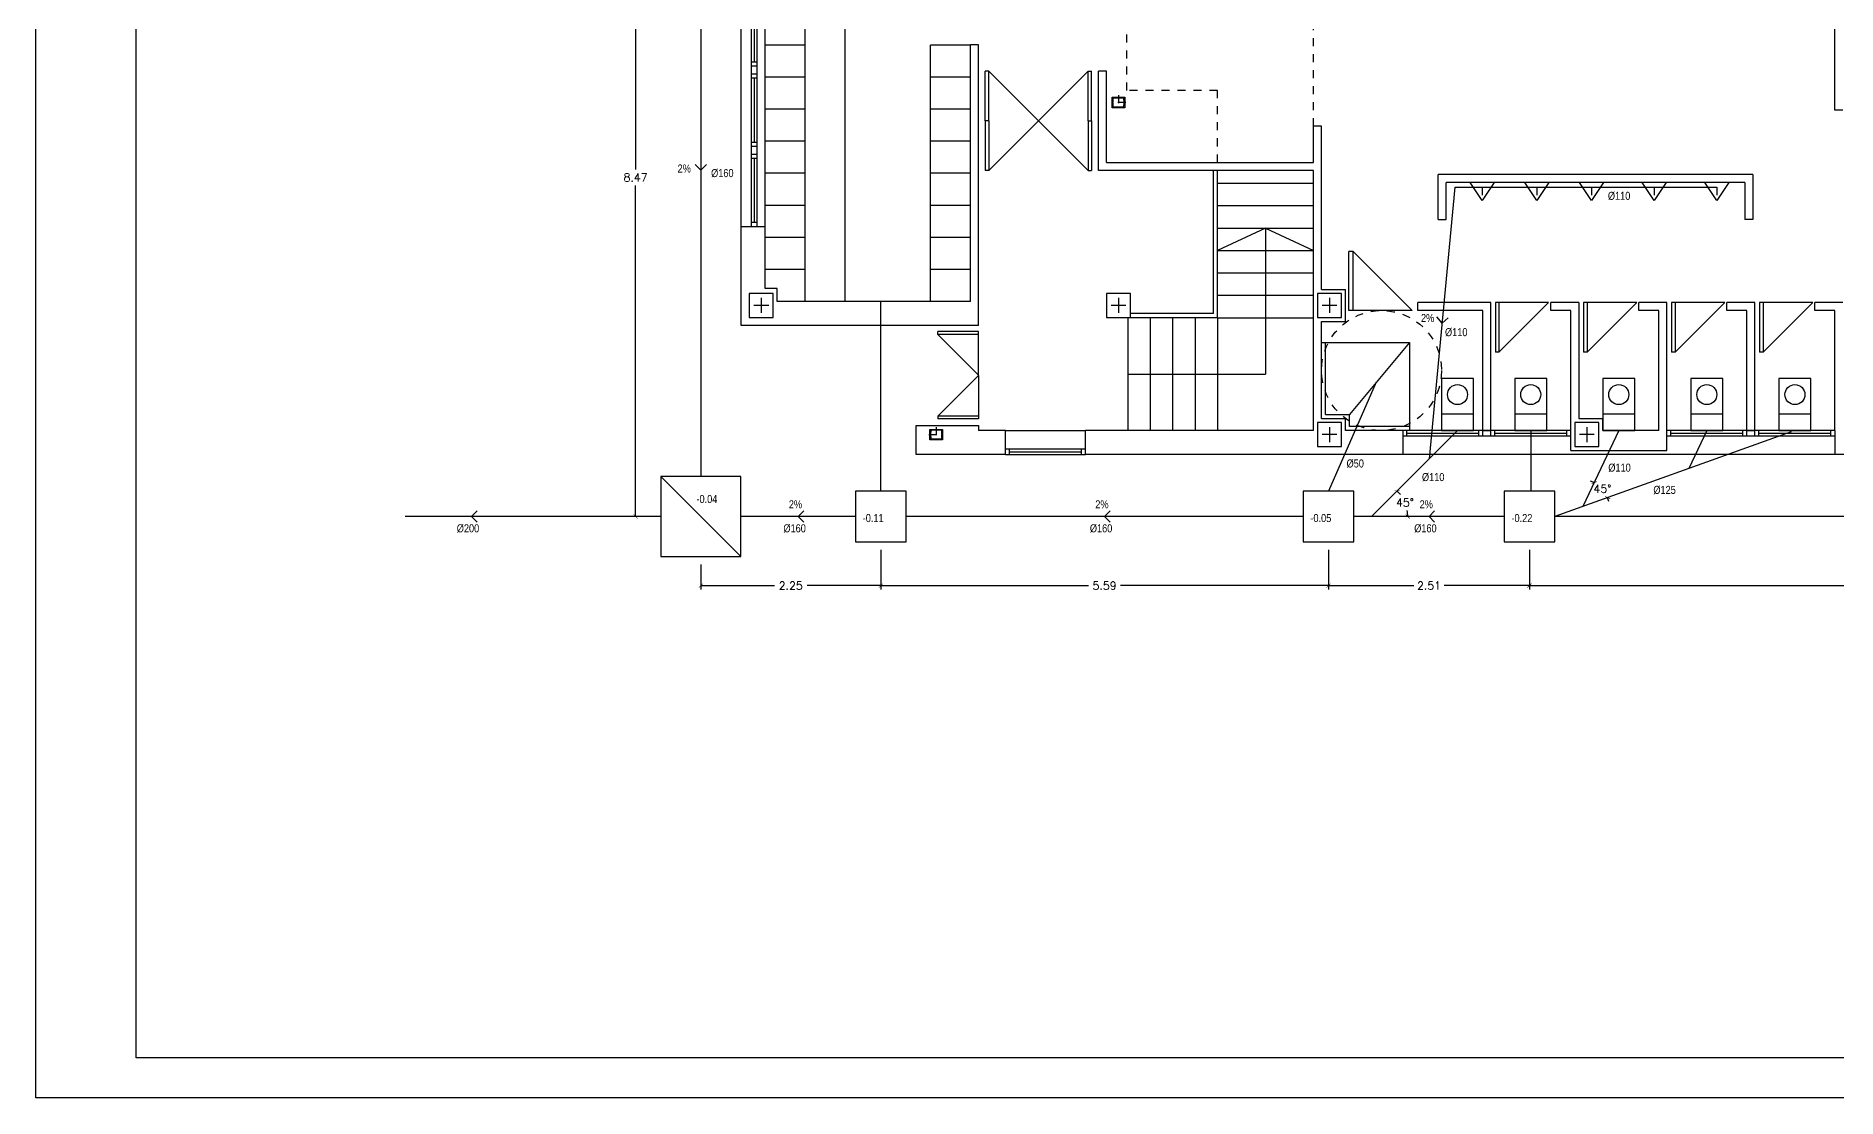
# Model space of a CAD drawing. Header units: millimetres. Extents: x 161.9 to 204, y 196.8 to 226.5.
# Drawn here: x 161.91 to 184.41, y 196.82 to 210.08 of the extents above; entities that cross this region are included whole.
import ezdxf

# ---------------------------------------------------------------- set-up
doc = ezdxf.new("R2010")
doc.units = ezdxf.units.MM
doc.header["$MEASUREMENT"] = 0
doc.linetypes.add('TRAZO_Y_PUNTO', pattern=[1, 0.5, -0.25, 0, -0.25])
doc.linetypes.add('TRAZOS', pattern=[0.75, 0.5, -0.25])
for name, color, linetype in [('01', 9, 'Continuous'), ('015', 1, 'Continuous'), ('06', 6, 'Continuous'), ('0SANE', 6, 'Continuous'), ('LINEA', 3, 'Continuous'), ('MUROS', 2, 'Continuous'), ('PILARES', 2, 'Continuous'), ('PUERTAS', 3, 'Continuous'), ('TEXTOS', 7, 'Continuous'), ('VENTANAS', 9, 'Continuous')]:
    doc.layers.add(name, color=color, linetype=linetype)
doc.styles.get("Standard").update_dxf_attribs({"font": 'romans.shx'})
doc.styles.add('STYLE1', font='')
doc.styles.get('STYLE1').set_extended_font_data('Abadi MT Condensed Light')
doc.dimstyles.new('ANTONIO50', dxfattribs={"dimscale": 0.05, "dimtxt": 2, "dimasz": 1, "dimexe": 1, "dimexo": 2, "dimgap": 1, "dimtad": 0, "dimtih": 1, "dimtoh": 1, "dimzin": 0, "dimdsep": 46, "dimtxsty": 'Standard', "dimblk": 'ARCHTICK', "dimcen": 0.5, "dimclrd": 1, "dimclre": 1, "dimclrt": 7, "dimadec": 0, "dimazin": 0, "dimtfac": 1, "dimtofl": 0, "dimtmove": 0, "dimatfit": 3, "dimldrblk": 'DOTSMALL', "dimfxl": 1, "dimtolj": 1, "dimtzin": 0, "dimarcsym": 0})

# ---------------------------------------------------------------- blocks, each defined once
blk = doc.blocks.new('_ArchTick')
at = {"color": 0, "const_width": 0.15}
blk.add_lwpolyline([(-0.5, -0.5), (0.5, 0.5)], dxfattribs=at)
blk = doc.blocks.new('*D38')
at = {"layer": '0SANE', "color": 1, "linetype": 'Continuous', "lineweight": -2}
for p, q in [((180.569, 203.664), (180.569, 203.165)), ((191.386, 203.664), (191.386, 203.165)), ((180.569, 203.215), (185.735, 203.215)), ((191.386, 203.215), (186.22, 203.215))]:
    blk.add_line(p, q, dxfattribs=at)
at = {"layer": 'Defpoints', "color": 0, "linetype": 'Continuous'}
for p in [(180.569, 203.764), (191.386, 203.764), (180.569, 203.215)]:
    blk.add_point(p, dxfattribs=at)
at = {"layer": '0SANE', "color": 1, "linetype": 'Continuous', "lineweight": -2, "xscale": 0.05, "yscale": 0.05, "zscale": 0.05, "rotation": 180}
blk.add_blockref('_ArchTick', (180.569, 203.215), dxfattribs=at)
at = {"layer": '0SANE', "color": 1, "linetype": 'Continuous', "lineweight": -2, "xscale": 0.05, "yscale": 0.05, "zscale": 0.05}
blk.add_blockref('_ArchTick', (191.386, 203.215), dxfattribs=at)
at = {"layer": '0SANE', "color": 7, "linetype": 'Continuous', "insert": (185.978, 203.215), "char_height": 0.1, "attachment_point": 5}
blk.add_mtext('\\A1;10.82', dxfattribs=at)
blk = doc.blocks.new('_DotSmall')
at = {"layer": 'TEXTOS', "color": 0, "linetype": 'Continuous', "const_width": 0.5}
blk.add_lwpolyline([(-0.0625, 0, 1), (0.0625, 0, 1)], format="xyb", close=True, dxfattribs=at)
blk = doc.blocks.new('*D39')
at = {"layer": '0SANE', "color": 1, "linetype": 'Continuous', "lineweight": -2}
for p, q in [((178.058, 203.664), (178.058, 203.165)), ((180.569, 203.664), (180.569, 203.165)), ((178.058, 203.215), (179.126, 203.215)), ((180.569, 203.215), (179.502, 203.215))]:
    blk.add_line(p, q, dxfattribs=at)
at = {"layer": 'Defpoints', "color": 0, "linetype": 'Continuous'}
for p in [(178.058, 203.764), (180.569, 203.764), (178.058, 203.215)]:
    blk.add_point(p, dxfattribs=at)
at = {"layer": '0SANE', "color": 1, "linetype": 'Continuous', "lineweight": -2, "xscale": 0.05, "yscale": 0.05, "zscale": 0.05, "rotation": 180}
blk.add_blockref('_ArchTick', (178.058, 203.215), dxfattribs=at)
at = {"layer": '0SANE', "color": 1, "linetype": 'Continuous', "lineweight": -2, "xscale": 0.05, "yscale": 0.05, "zscale": 0.05}
blk.add_blockref('_ArchTick', (180.569, 203.215), dxfattribs=at)
at = {"layer": '0SANE', "color": 7, "linetype": 'Continuous', "insert": (179.314, 203.215), "char_height": 0.1, "attachment_point": 5}
blk.add_mtext('\\A1;2.51', dxfattribs=at)
blk = doc.blocks.new('*D40')
at = {"layer": '0SANE', "color": 1, "linetype": 'Continuous', "lineweight": -2}
for p, q in [((172.465, 203.664), (172.465, 203.165)), ((178.058, 203.664), (178.058, 203.165)), ((172.465, 203.215), (175.061, 203.215)), ((178.058, 203.215), (175.461, 203.215))]:
    blk.add_line(p, q, dxfattribs=at)
at = {"layer": 'Defpoints', "color": 0, "linetype": 'Continuous'}
for p in [(172.465, 203.764), (178.058, 203.764), (172.465, 203.215)]:
    blk.add_point(p, dxfattribs=at)
at = {"layer": '0SANE', "color": 1, "linetype": 'Continuous', "lineweight": -2, "xscale": 0.05, "yscale": 0.05, "zscale": 0.05, "rotation": 180}
blk.add_blockref('_ArchTick', (172.465, 203.215), dxfattribs=at)
at = {"layer": '0SANE', "color": 1, "linetype": 'Continuous', "lineweight": -2, "xscale": 0.05, "yscale": 0.05, "zscale": 0.05}
blk.add_blockref('_ArchTick', (178.058, 203.215), dxfattribs=at)
at = {"layer": '0SANE', "color": 7, "linetype": 'Continuous', "insert": (175.261, 203.215), "char_height": 0.1, "attachment_point": 5}
blk.add_mtext('\\A1;5.59', dxfattribs=at)
blk = doc.blocks.new('*D41')
at = {"layer": '0SANE', "color": 1, "linetype": 'Continuous', "lineweight": -2}
for p, q in [((172.465, 203.664), (172.465, 203.165)), ((170.216, 203.479), (170.216, 203.165)), ((170.216, 203.215), (171.138, 203.215)), ((172.465, 203.215), (171.543, 203.215))]:
    blk.add_line(p, q, dxfattribs=at)
at = {"layer": 'Defpoints', "color": 0, "linetype": 'Continuous'}
for p in [(172.465, 203.764), (170.216, 203.579), (170.216, 203.215)]:
    blk.add_point(p, dxfattribs=at)
at = {"layer": '0SANE', "color": 1, "linetype": 'Continuous', "lineweight": -2, "xscale": 0.05, "yscale": 0.05, "zscale": 0.05, "rotation": 180}
blk.add_blockref('_ArchTick', (170.216, 203.215), dxfattribs=at)
at = {"layer": '0SANE', "color": 1, "linetype": 'Continuous', "lineweight": -2, "xscale": 0.05, "yscale": 0.05, "zscale": 0.05}
blk.add_blockref('_ArchTick', (172.465, 203.215), dxfattribs=at)
at = {"layer": '0SANE', "color": 7, "linetype": 'Continuous', "insert": (171.34, 203.215), "char_height": 0.1, "attachment_point": 5}
blk.add_mtext('\\A1;2.25', dxfattribs=at)
blk = doc.blocks.new('A1H')
at = {"layer": '015'}
blk.add_lwpolyline([(-831, -10), (-831, 584), (10, 584), (10, -10)], close=True, dxfattribs=at)
at = {"layer": '06'}
blk.add_lwpolyline([(-806, 0), (-806, 574), (0, 574), (0, 0)], close=True, dxfattribs=at)
blk = doc.blocks.new('*D42')
at = {"layer": '0SANE', "color": 1, "linetype": 'Continuous'}
for start, end in [(64.6804, 73.421), (10.9399, 19.6804)]:
    blk.add_arc((181.237, 204.205), 0.328, start, end, dxfattribs=at)
at = {"layer": 'Defpoints', "color": 0, "linetype": 'Continuous'}
for p in [(181.685, 205.152), (183.84, 205.136), (181.507, 204.392), (181.237, 204.205), (180.884, 204.079)]:
    blk.add_point(p, dxfattribs=at)
at = {"layer": '0SANE', "color": 1, "linetype": 'Continuous', "xscale": 0.05, "yscale": 0.05, "zscale": 0.05}
for p, rotation in [((181.378, 204.502), 334.6804373285159), ((181.546, 204.315), 109.6804373285193)]:
    blk.add_blockref('_ArchTick', p, dxfattribs=dict(at, rotation=rotation))
at = {"layer": '0SANE', "color": 7, "linetype": 'Continuous', "insert": (181.48, 204.425), "char_height": 0.1, "attachment_point": 5}
blk.add_mtext('\\A1;45°', dxfattribs=at)
blk = doc.blocks.new('*D43')
at = {"layer": '0SANE', "color": 1, "linetype": 'Continuous'}
for start, end in [(37.1412, 45), (360, 9.2989)]:
    blk.add_arc((178.596, 204.079), 0.452, start, end, dxfattribs=at)
at = {"layer": 'Defpoints', "color": 0, "linetype": 'Continuous'}
for p in [(179.67, 205.152), (179.033, 204.196), (178.373, 204.079), (178.596, 204.079), (180.254, 204.079)]:
    blk.add_point(p, dxfattribs=at)
at = {"layer": '0SANE', "color": 1, "linetype": 'Continuous', "xscale": 0.05, "yscale": 0.05, "zscale": 0.05}
for p, rotation in [((178.916, 204.399), 135.0000000000037), ((179.048, 204.079), 269.9999999999997)]:
    blk.add_blockref('_ArchTick', p, dxfattribs=dict(at, rotation=rotation))
at = {"layer": '0SANE', "color": 7, "linetype": 'Continuous', "insert": (179.014, 204.252), "char_height": 0.1, "attachment_point": 5}
blk.add_mtext('\\A1;45°', dxfattribs=at)
blk = doc.blocks.new('A$C301E6BFE')
at = {"linetype": 'Continuous'}
blk.add_line((0.441, 0), (0.441, 0.4), dxfattribs=at)
blk.add_lwpolyline([(0, 0.4), (0, 0), (0.65, 0), (0.65, 0.4)], close=True, dxfattribs=at)
blk.add_circle((0.201, 0.2), 0.125, dxfattribs=at)
blk = doc.blocks.new('A$C7497160C')
at = {"linetype": 'Continuous'}
for p, q in [((0.7, 0.05), (0, 0.75)), ((0, 0.75), (0, 0.05)), ((0, 0.05), (0, 0)), ((0, 0.05), (0.7, 0.05)), ((0.7, 0.05), (0.7, 0)), ((0, 0), (0.7, 0))]:
    blk.add_line(p, q, dxfattribs=at)
blk = doc.blocks.new('A$C702115F4')
at = {"linetype": 'Continuous'}
for p, q in [((0, 0), (0.15, 0.225)), ((0, 0), (0.3, 0)), ((0.15, 0.225), (0.3, 0))]:
    blk.add_line(p, q, dxfattribs=at)
blk = doc.blocks.new('A$C29B5331B')
at = {"layer": 'PUERTAS'}
for p, q in [((0.044, 1.24), (0, 1.24)), ((0, 0.62), (0, 1.24)), ((0.044, 1.24), (0.664, 0.62)), ((0.044, 0.62), (0.044, 1.24)), ((1.285, 1.24), (0.664, 0.62)), ((1.285, 1.24), (1.329, 1.24)), ((1.285, 0.62), (1.285, 1.24)), ((1.329, 0.62), (1.329, 1.24)), ((0.044, 0.62), (0, 0.62)), ((0.044, 0.62), (0, 0.62)), ((0, 0.62), (0, 0)), ((0.044, 0), (0.664, 0.62)), ((0.044, 0.62), (0.044, 0)), ((1.285, 0), (0.664, 0.62)), ((1.285, 0.62), (1.329, 0.62)), ((1.285, 0.62), (1.329, 0.62)), ((1.285, 0.62), (1.285, 0)), ((1.329, 0.62), (1.329, 0)), ((0.044, 0), (0, 0)), ((1.285, 0), (1.329, 0))]:
    blk.add_line(p, q, dxfattribs=at)
blk = doc.blocks.new('A$C64186889')
at = {"layer": 'PILARES', "linetype": 'Continuous', "ltscale": 0.07}
for p, q in [((0.15, 0.243), (0.15, 0.057)), ((0.243, 0.15), (0.057, 0.15))]:
    blk.add_line(p, q, dxfattribs=at)
blk.add_lwpolyline([(0, 0), (0.3, 0), (0.3, 0.3), (0, 0.3)], close=True, dxfattribs=at)
blk = doc.blocks.new('UPN160')
blk.add_lwpolyline([(-20, 149), (-60, 152, -0.391021), (-65, 157), (-65, 160), (0, 160), (0, 0), (-65, 0), (-65, 3, -0.391021), (-60, 8), (-20, 11, 0.391021), (-10, 22), (-10, 138, 0.391021)], format="xyb", close=True)
blk = doc.blocks.new('*D67')
at = {"layer": '0SANE', "color": 1, "lineweight": -2}
for p, q in [((169.801, 212.549), (169.351, 212.549)), ((169.401, 212.549), (169.401, 208.414)), ((169.401, 204.079), (169.401, 208.214)), ((169.616, 204.079), (169.351, 204.079))]:
    blk.add_line(p, q, dxfattribs=at)
at = {"layer": 'Defpoints', "color": 0}
for p in [(169.401, 212.549), (169.901, 212.549), (169.716, 204.079)]:
    blk.add_point(p, dxfattribs=at)
at = {"layer": '0SANE', "color": 1, "lineweight": -2, "xscale": 0.05, "yscale": 0.05, "zscale": 0.05}
for p, rotation in [((169.401, 212.549), 90), ((169.401, 204.079), 270)]:
    blk.add_blockref('_ArchTick', p, dxfattribs=dict(at, rotation=rotation))
at = {"layer": '0SANE', "color": 7, "insert": (169.401, 208.314), "char_height": 0.1, "attachment_point": 5}
blk.add_mtext('\\A1;8.47', dxfattribs=at)

msp = doc.modelspace()

# ---------------------------------------------------------------- linework, layer by layer
at = {"linetype": 'Continuous'}
for p, q in [((171.521, 206.765), (171.521, 224.065)), ((172.021, 206.765), (172.021, 224.065)), ((173.084, 206.765), (173.084, 209.965)), ((173.584, 209.965), (173.084, 209.965)), ((173.584, 209.565), (173.084, 209.565)), ((173.584, 209.165), (173.084, 209.165)), ((173.584, 208.765), (173.084, 208.765)), ((173.584, 208.365), (173.084, 208.365)), ((173.584, 207.965), (173.084, 207.965)), ((173.584, 207.565), (173.084, 207.565)), ((173.584, 207.165), (173.084, 207.165))]:
    msp.add_line(p, q, dxfattribs=at)
for p, q in [((171.521, 209.965), (171.021, 209.965)), ((171.521, 209.565), (171.021, 209.565)), ((171.521, 209.165), (171.021, 209.165)), ((171.521, 208.765), (171.021, 208.765)), ((171.521, 208.365), (171.021, 208.365)), ((171.521, 207.965), (171.021, 207.965)), ((171.521, 207.965), (171.021, 207.965)), ((171.521, 207.565), (171.021, 207.565)), ((171.521, 207.165), (171.021, 207.165))]:
    msp.add_line(p, q)
at = {"layer": '01', "linetype": 'TRAZO_Y_PUNTO', "ltscale": 0.07}
for p, q in [((175.434, 209.343), (175.434, 209.156)), ((175.528, 209.25), (175.341, 209.25)), ((173.064, 205.102), (173.251, 205.102)), ((173.157, 205.196), (173.157, 205.009))]:
    msp.add_line(p, q, dxfattribs=at)
at = {"layer": '0SANE'}
msp.add_line((170.216, 212.234), (170.216, 204.579), dxfattribs=at)
at = {"layer": '0SANE', "linetype": 'Continuous', "ltscale": 0.07}
for p, q in [((179.636, 208.191), (179.317, 204.799)), ((179.636, 208.191), (182.909, 208.191)), ((179.98, 208.191), (179.98, 208.093)), ((180.662, 208.191), (180.662, 208.093)), ((181.345, 208.191), (181.345, 208.093)), ((182.127, 208.191), (182.127, 208.093)), ((182.909, 208.191), (182.909, 208.093)), ((172.465, 204.394), (172.465, 206.765)), ((178.653, 205.755), (178.058, 204.394)), ((179.67, 205.152), (178.596, 204.079)), ((180.585, 205.152), (180.585, 204.394)), ((183.84, 205.136), (180.884, 204.079)), ((181.685, 205.152), (181.237, 204.205)), ((182.785, 205.152), (182.561, 204.679)), ((169.716, 204.079), (166.522, 204.079)), ((172.15, 204.079), (170.716, 204.079)), ((177.743, 204.079), (172.78, 204.079)), ((180.254, 204.079), (178.373, 204.079)), ((191.071, 204.079), (180.884, 204.079))]:
    msp.add_line(p, q, dxfattribs=at)
at = {"layer": '0SANE', "color": 7, "linetype": 'Continuous', "ltscale": 0.07}
msp.add_line((170.716, 203.579), (169.716, 204.579), dxfattribs=at)
for points in [[(170.286, 208.477), (170.216, 208.406), (170.145, 208.477)], [(179.554, 206.559), (179.477, 206.495), (179.413, 206.572)], [(167.422, 204.008), (167.351, 204.079), (167.422, 204.149)], [(171.503, 204.008), (171.433, 204.079), (171.503, 204.149)], [(175.332, 204.008), (175.261, 204.079), (175.332, 204.149)], [(179.384, 204.008), (179.314, 204.079), (179.384, 204.149)]]:
    msp.add_lwpolyline(points, dxfattribs=at)
for points in [[(169.716, 203.579), (170.716, 203.579), (170.716, 204.579), (169.716, 204.579)], [(172.15, 203.764), (172.78, 203.764), (172.78, 204.394), (172.15, 204.394)], [(177.743, 203.764), (178.373, 203.764), (178.373, 204.394), (177.743, 204.394)], [(180.254, 203.764), (180.884, 203.764), (180.884, 204.394), (180.254, 204.394)]]:
    msp.add_lwpolyline(points, close=True, dxfattribs=at)
at = {"layer": 'LINEA', "linetype": 'Continuous', "ltscale": 0.07}
for p, q in [((170.721, 207.702), (170.721, 223.905)), ((171.021, 207.702), (171.021, 210.603)), ((171.021, 207.702), (171.021, 210.603)), ((174.021, 205.152), (175.021, 205.152))]:
    msp.add_line(p, q, dxfattribs=at)
at = {"layer": 'LINEA'}
msp.add_line((184.386, 204.852), (178.985, 204.852), dxfattribs=at)
at = {"layer": 'MUROS'}
for p, q in [((184.386, 209.153), (184.386, 211.053)), ((173.584, 206.765), (173.584, 209.969)), ((173.584, 206.765), (173.584, 209.969)), ((173.684, 209.969), (173.584, 209.969)), ((173.684, 206.465), (173.684, 209.969)), ((175.184, 208.402), (175.184, 209.643)), ((175.284, 209.643), (175.184, 209.643)), ((175.284, 208.502), (175.284, 209.643)), ((184.486, 209.153), (184.386, 209.153)), ((177.971, 208.953), (177.871, 208.953)), ((177.871, 208.502), (177.871, 208.953)), ((177.971, 206.915), (177.971, 208.953)), ((177.871, 208.402), (175.184, 208.402)), ((175.284, 208.502), (177.871, 208.502)), ((177.871, 205.152), (177.871, 208.402)), ((183.361, 208.352), (179.429, 208.352)), ((179.429, 207.787), (179.429, 208.352)), ((183.261, 208.252), (179.529, 208.252)), ((179.529, 207.787), (179.529, 208.252)), ((183.261, 208.252), (183.261, 207.787)), ((183.361, 208.352), (183.361, 207.787)), ((170.721, 206.465), (170.721, 207.702)), ((179.429, 207.787), (179.529, 207.787)), ((183.361, 207.787), (183.261, 207.787)), ((177.971, 206.915), (178.271, 206.915)), ((178.271, 206.515), (178.271, 206.915)), ((173.584, 206.765), (171.171, 206.765)), ((179.174, 206.652), (179.174, 206.752)), ((180.086, 206.752), (179.174, 206.752)), ((179.986, 206.652), (179.174, 206.652)), ((179.986, 205.152), (179.986, 206.652)), ((180.086, 205.152), (180.086, 206.752)), ((180.836, 206.652), (180.836, 206.752)), ((181.186, 206.752), (180.836, 206.752)), ((181.086, 206.652), (180.836, 206.652)), ((181.086, 204.902), (181.086, 206.652)), ((181.936, 206.652), (181.936, 206.752)), ((182.286, 206.752), (181.936, 206.752)), ((182.186, 206.652), (181.936, 206.652)), ((182.186, 205.152), (182.186, 206.652)), ((182.286, 204.902), (182.286, 206.752)), ((183.036, 206.652), (183.036, 206.752)), ((183.386, 206.752), (183.036, 206.752)), ((183.286, 206.652), (183.036, 206.652)), ((183.286, 205.152), (183.286, 206.652)), ((183.386, 205.152), (183.386, 206.752)), ((184.136, 206.652), (184.136, 206.752)), ((184.486, 206.752), (184.136, 206.752)), ((184.386, 206.652), (184.136, 206.652)), ((184.386, 205.152), (184.386, 206.652)), ((173.684, 206.465), (170.721, 206.465)), ((177.971, 205.302), (177.971, 206.515)), ((177.971, 206.515), (178.271, 206.515)), ((172.907, 204.852), (172.907, 205.217)), ((174.021, 205.152), (173.684, 205.152)), ((177.871, 205.152), (175.021, 205.152)), ((178.985, 205.152), (178.271, 205.152)), ((174.021, 204.852), (172.907, 204.852)), ((178.985, 204.852), (175.021, 204.852)), ((190.686, 204.852), (184.386, 204.852))]:
    msp.add_line(p, q, dxfattribs=at)
at = {"layer": 'MUROS', "linetype": 'Continuous', "ltscale": 0.07}
for p, q in [((170.721, 207.702), (171.021, 207.702)), ((171.021, 206.925), (171.021, 207.702)), ((171.171, 206.925), (171.021, 206.925)), ((171.171, 206.765), (171.171, 206.925)), ((181.186, 206.752), (181.186, 205.302)), ((172.907, 205.217), (173.684, 205.217)), ((173.684, 205.217), (173.684, 205.152)), ((177.971, 205.302), (178.271, 205.302)), ((178.271, 205.152), (178.271, 205.302)), ((181.186, 205.302), (181.486, 205.302)), ((181.486, 205.152), (181.486, 205.302)), ((174.021, 204.852), (174.021, 205.152)), ((175.021, 204.852), (175.021, 205.152)), ((178.985, 205.152), (178.985, 204.852)), ((179.986, 205.152), (180.086, 205.152)), ((182.186, 205.152), (181.486, 205.152)), ((183.286, 205.152), (183.386, 205.152)), ((184.386, 205.152), (184.386, 204.852)), ((181.086, 204.902), (182.286, 204.902))]:
    msp.add_line(p, q, dxfattribs=at)
at = {"layer": 'PUERTAS', "linetype": 'TRAZOS', "ltscale": 0.07}
for p, q in [((175.537, 209.4), (175.537, 210.6)), ((177.871, 208.953), (177.871, 210.253)), ((176.671, 209.4), (175.537, 209.4)), ((176.671, 208.502), (176.671, 209.4))]:
    msp.add_line(p, q, dxfattribs=at)
at = {"layer": 'PUERTAS'}
for p, q in [((176.621, 206.612), (176.621, 208.402)), ((176.671, 206.562), (176.671, 208.402)), ((176.671, 208.242), (177.871, 208.242)), ((176.671, 207.962), (177.871, 207.962)), ((176.671, 207.682), (177.871, 207.682)), ((177.271, 207.682), (176.671, 207.402)), ((176.671, 207.682), (177.871, 207.682)), ((177.271, 207.682), (177.271, 205.857)), ((177.271, 207.682), (177.871, 207.402)), ((176.671, 207.402), (177.871, 207.402)), ((176.671, 207.122), (177.871, 207.122)), ((176.671, 206.842), (177.871, 206.842)), ((176.671, 206.562), (175.551, 206.562)), ((175.551, 206.562), (175.551, 205.152)), ((176.621, 206.612), (175.584, 206.612)), ((175.831, 206.562), (175.831, 205.152)), ((176.111, 206.562), (176.111, 205.152)), ((176.391, 206.562), (176.391, 205.152)), ((176.671, 206.562), (177.871, 206.562)), ((176.671, 206.562), (176.671, 205.152)), ((177.971, 206.252), (179.071, 206.252)), ((178.021, 205.352), (178.021, 206.252)), ((179.071, 206.252), (178.321, 205.352)), ((179.071, 206.252), (179.071, 205.152)), ((175.551, 205.857), (177.271, 205.857)), ((178.021, 205.352), (178.321, 205.352)), ((178.321, 205.202), (178.321, 205.352)), ((179.071, 205.202), (178.321, 205.202))]:
    msp.add_line(p, q, dxfattribs=at)
at = {"layer": 'PUERTAS', "linetype": 'TRAZOS', "ltscale": 0.07}
msp.add_circle((178.721, 205.902), 0.75, dxfattribs=at)
at = {"layer": 'VENTANAS', "linetype": 'Continuous', "ltscale": 0.07}
for p, q in [((170.851, 207.702), (170.851, 210.603)), ((170.886, 209.752), (170.886, 210.553)), ((170.921, 207.702), (170.921, 210.603)), ((170.921, 209.752), (170.851, 209.752)), ((170.921, 209.702), (170.851, 209.702)), ((170.921, 209.602), (170.851, 209.602)), ((170.921, 209.552), (170.851, 209.552)), ((170.886, 208.752), (170.886, 209.552)), ((170.921, 208.752), (170.851, 208.752)), ((170.921, 208.702), (170.851, 208.702)), ((170.921, 208.602), (170.851, 208.602)), ((170.921, 208.552), (170.851, 208.552)), ((170.886, 207.752), (170.886, 208.552)), ((170.921, 207.752), (170.851, 207.752)), ((179.035, 205.082), (179.035, 205.152)), ((179.936, 205.117), (179.035, 205.117)), ((179.936, 205.082), (179.936, 205.152)), ((179.986, 205.082), (179.986, 205.152)), ((180.086, 205.082), (180.086, 205.152)), ((181.036, 205.117), (180.135, 205.117)), ((180.136, 205.082), (180.136, 205.152)), ((181.036, 205.082), (181.036, 205.152)), ((181.086, 205.082), (181.086, 205.152)), ((182.286, 205.082), (182.286, 205.152)), ((183.236, 205.117), (182.335, 205.117)), ((182.336, 205.082), (182.336, 205.152)), ((183.236, 205.082), (183.236, 205.152)), ((183.286, 205.082), (183.286, 205.152)), ((183.386, 205.082), (183.386, 205.152)), ((183.436, 205.082), (183.436, 205.152)), ((184.336, 205.117), (183.436, 205.117)), ((184.336, 205.082), (184.336, 205.152)), ((174.021, 204.922), (175.021, 204.922)), ((174.021, 204.852), (175.021, 204.852)), ((174.071, 204.852), (174.071, 204.922)), ((174.071, 204.887), (174.971, 204.887)), ((174.971, 204.852), (174.971, 204.922))]:
    msp.add_line(p, q, dxfattribs=at)
at = {"layer": 'VENTANAS'}
for p, q in [((181.086, 205.152), (178.985, 205.152)), ((181.086, 205.082), (178.985, 205.082)), ((184.386, 205.152), (182.286, 205.152)), ((184.386, 205.082), (182.286, 205.082))]:
    msp.add_line(p, q, dxfattribs=at)

# ---------------------------------------------------------------- block references
msp.add_blockref('A$C29B5331B', (173.77, 208.402))
at = {"layer": 'PILARES', "linetype": 'Continuous', "ltscale": 0.07, "xscale": 0.0009999999999763531, "yscale": 0.0009999999999763531, "zscale": 0.001}
for p, rotation in [((175.514, 209.315), 90), ((175.354, 209.185), 270), ((173.237, 205.167), 90), ((173.077, 205.037), 270)]:
    msp.add_blockref('UPN160', p, dxfattribs=dict(at, rotation=rotation))
at = {"layer": 'PILARES', "linetype": 'Continuous', "ltscale": 0.07}
for p in [(170.821, 206.565), (175.284, 206.565), (177.921, 206.565), (177.921, 204.952), (181.136, 204.952)]:
    msp.add_blockref('A$C64186889', p, dxfattribs=at)
at = {"layer": 'PUERTAS'}
for name, p, rotation in [('A$C702115F4', (180.13, 208.252), 180), ('A$C702115F4', (180.812, 208.252), 180), ('A$C702115F4', (181.495, 208.252), 180), ('A$C702115F4', (182.277, 208.252), 180), ('A$C702115F4', (183.059, 208.252), 180), ('A$C301E6BFE', (179.47, 205.802), 270), ('A$C301E6BFE', (180.385, 205.802), 270), ('A$C301E6BFE', (181.485, 205.802), 270), ('A$C301E6BFE', (182.585, 205.802), 270), ('A$C301E6BFE', (183.686, 205.802), 270)]:
    msp.add_blockref(name, p, dxfattribs=dict(at, rotation=rotation))
for p, xscale, yscale, zscale, rotation in [((178.313, 206.652), -1.051982582871574, 1.051982582871574, 1.051982582871617, 270), ((180.144, 206.752), 0.8859466465852393, 0.8859466465852393, 0.8859466465852801, 270), ((181.244, 206.752), 0.8859466465852393, 0.8859466465852393, 0.8859466465852801, 270), ((182.344, 206.752), 0.8859466465852393, 0.8859466465852393, 0.8859466465852801, 270), ((183.445, 206.752), 0.8859466465852393, 0.8859466465852393, 0.8859466465852801, 270), ((173.687, 206.389), 0.7258725996325666, 0.7258725996325666, 0.7258725996325956, 180)]:
    msp.add_blockref('A$C7497160C', p, dxfattribs=dict(at, xscale=xscale, yscale=yscale, zscale=zscale, rotation=rotation))
at = {"layer": 'PUERTAS', "xscale": -0.7258725996325666, "yscale": 0.7258725996325666, "zscale": 0.7258725996325956}
msp.add_blockref('A$C7497160C', (173.684, 205.297), dxfattribs=at)
at = {"layer": 'TEXTOS', "linetype": 'Continuous', "ltscale": 0.07, "xscale": 0.04999999999995453, "yscale": 0.04999999999995453, "zscale": 0.05}
msp.add_blockref('A1H', (203.46, 197.316), dxfattribs=at)

# ---------------------------------------------------------------- texts
at = {"layer": '0SANE', "color": 7, "linetype": 'Continuous', "ltscale": 0.07, "style": 'STYLE1'}
for s, p in [('2%', (169.926, 208.375)), ('%%c160', (170.345, 208.318)), ('%%c110', (181.549, 208.034)), ('2%', (179.214, 206.508)), ('%%c110', (179.514, 206.331)), ('%%c50', (178.284, 204.691)), ('%%c110', (179.226, 204.521)), ('%%c110', (181.554, 204.639)), ('-0.04', (170.162, 204.247)), ('%%c125', (182.117, 204.361)), ('2%', (171.316, 204.181)), ('-0.11', (172.239, 204.009)), ('2%', (175.145, 204.181)), ('-0.05', (177.832, 204.009)), ('2%', (179.197, 204.181)), ('-0.22', (180.344, 204.009)), ('%%c200', (167.167, 203.881)), ('%%c160', (171.248, 203.881)), ('%%c160', (175.077, 203.881)), ('%%c160', (179.129, 203.881))]:
    msp.add_text(s, height=0.1, dxfattribs=at).set_placement(p)

# ---------------------------------------------------------------- dimensions: what is measured, and where the dimension line sits
at = {"layer": '0SANE'}
dim = msp.add_linear_dim(base=(169.401, 212.549), p1=(169.716, 204.079), p2=(169.901, 212.549), angle=90, dimstyle='ANTONIO50', dxfattribs=at)
dim.commit()
dim.dimension.update_dxf_attribs({"geometry": '*D67', "text_midpoint": (169.401, 208.314)})
at = {"layer": '0SANE', "linetype": 'Continuous', "ltscale": 0.07}
for base, line1, line2, picture, middle in [((179.033, 204.196), ((179.67, 205.152), (178.596, 204.079)), ((180.254, 204.079), (178.373, 204.079)), '*D43', (179.014, 204.252)), ((181.507, 204.392), ((181.685, 205.152), (181.237, 204.205)), ((183.84, 205.136), (180.884, 204.079)), '*D42', (181.48, 204.425))]:
    dim = msp.add_angular_dim_2l(base=base, line1=line1, line2=line2, dimstyle='ANTONIO50', override={"dimdec": 0}, dxfattribs=at)
    dim.commit()
    dim.dimension.update_dxf_attribs({"geometry": picture, "text_midpoint": middle, "dimtype": 162})
for base, p1, p2, picture, middle in [((170.216, 203.215), (172.465, 203.764), (170.216, 203.579), '*D41', (171.34, 203.215)), ((172.465, 203.215), (178.058, 203.764), (172.465, 203.764), '*D40', (175.261, 203.215)), ((178.058, 203.215), (180.569, 203.764), (178.058, 203.764), '*D39', (179.314, 203.215)), ((180.569, 203.215), (191.386, 203.764), (180.569, 203.764), '*D38', (185.978, 203.215))]:
    dim = msp.add_linear_dim(base=base, p1=p1, p2=p2, dimstyle='ANTONIO50', dxfattribs=at)
    dim.commit()
    dim.dimension.update_dxf_attribs({"geometry": picture, "text_midpoint": middle})

doc.saveas('drawing.dxf')
